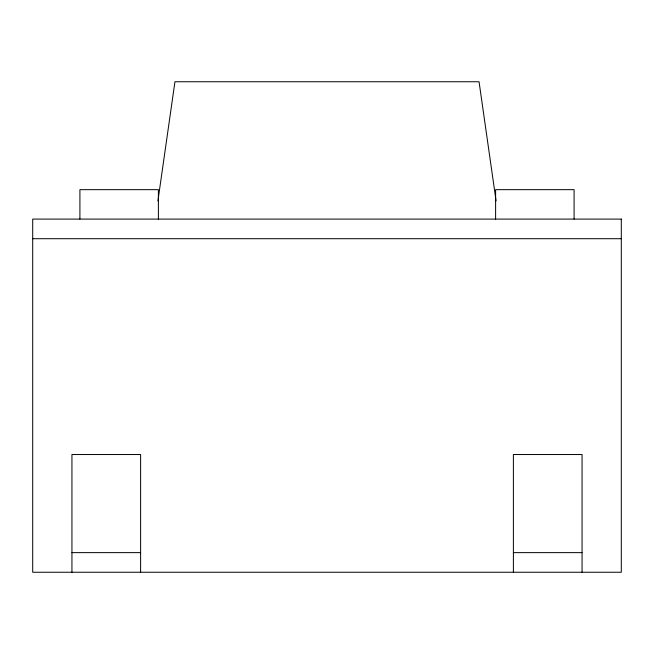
<?xml version="1.0" encoding="UTF-8"?>
<svg xmlns="http://www.w3.org/2000/svg" width="654" height="654" viewBox="0 0 654 654"><rect width="100%" height="100%" fill="white"/><g stroke="black" fill="none" stroke-linecap="round" stroke-linejoin="round"><path stroke-width="0.98" d="M157.925 200.909L174.945 81.75L479.055 81.75L496.075 200.909M32.7 238.71L621.3 238.71M71.94 552.63L140.61 552.63M513.39 552.63L582.06 552.63M582.06 572.25L582.06 454.53L513.39 454.53L513.39 572.25M574.089 219.09L574.089 189.66L495.609 189.66L495.609 219.09M158.391 219.09L158.391 189.66L79.911 189.66L79.911 219.09M140.61 572.25L140.61 454.53L71.94 454.53L71.94 572.25M621.3 219.09L32.7 219.09L32.7 572.25L621.3 572.25L621.3 219.09"/></g></svg>
